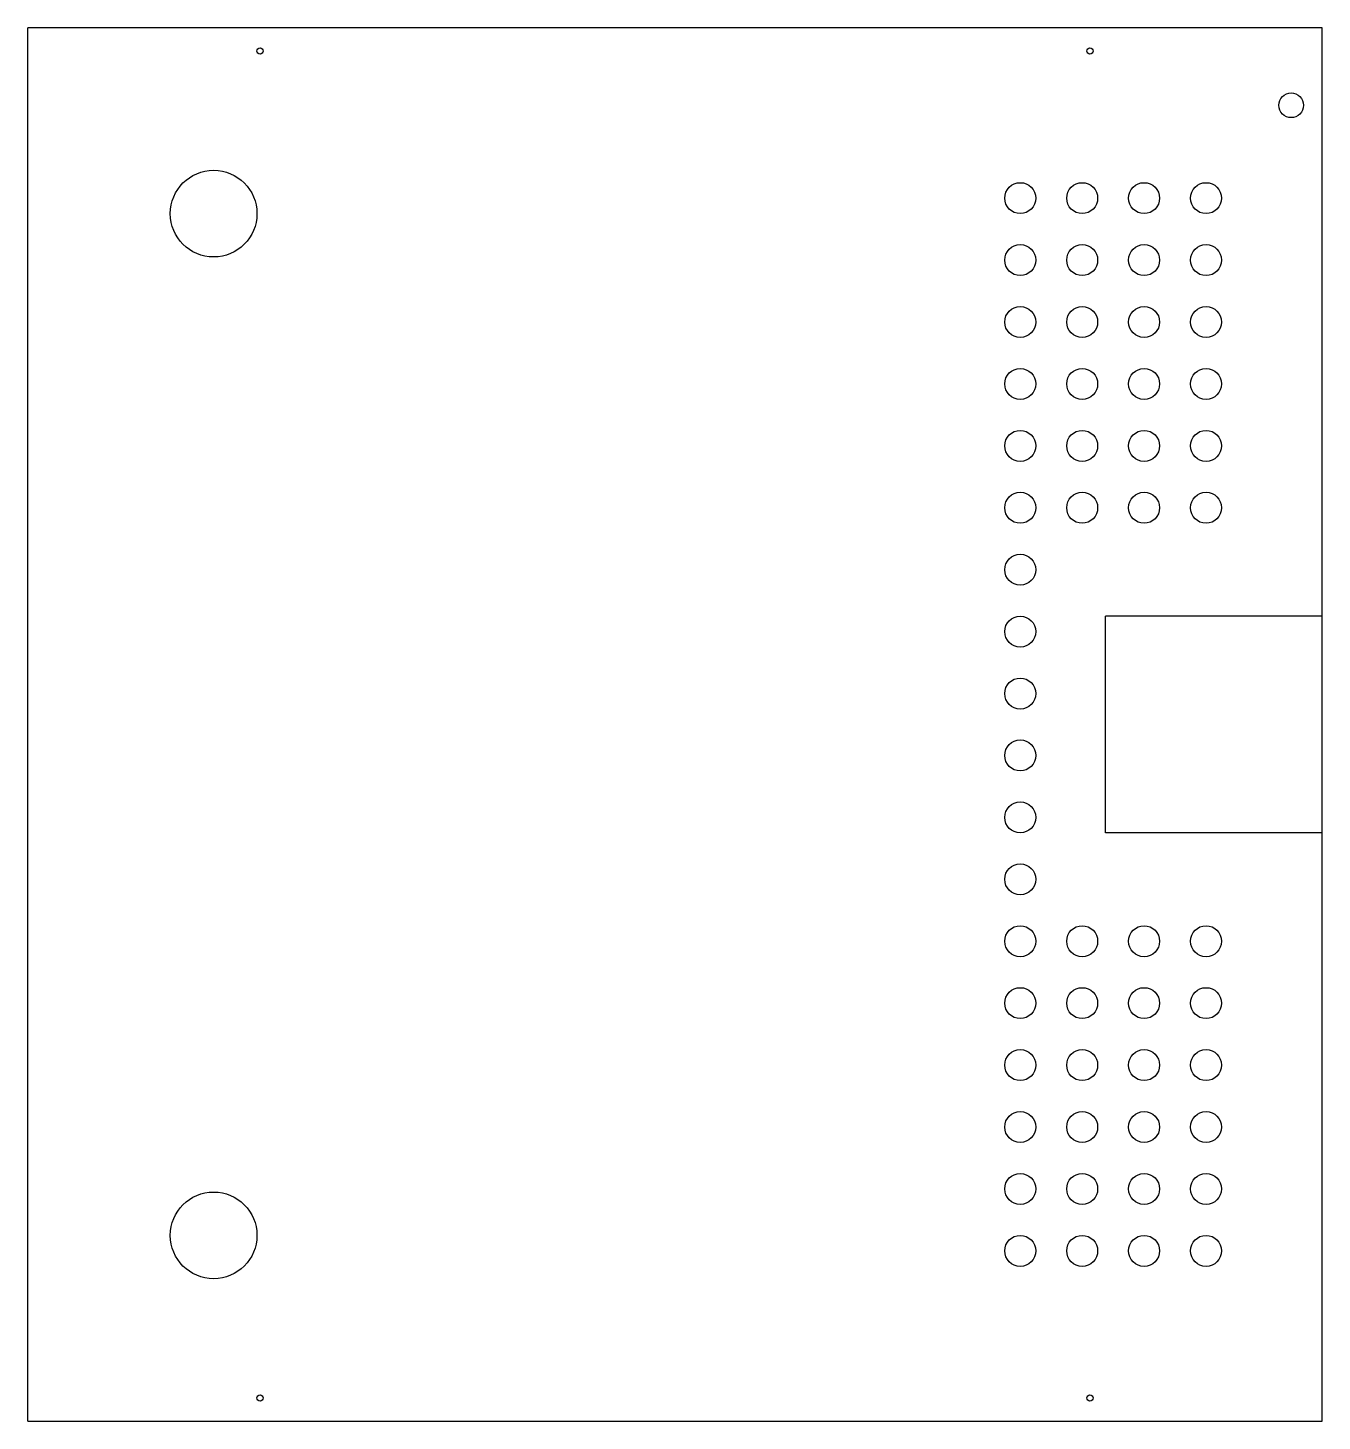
# Model space of a CAD drawing. Header units: millimetres. Extents: x 802 to 1220, y 435 to 885.
import ezdxf

# ---------------------------------------------------------------- set-up
doc = ezdxf.new("R2010")
doc.units = ezdxf.units.MM
doc.layers.add('BLOCK_back_panel', color=7, linetype='CONTINUOUS')

msp = doc.modelspace()

# ---------------------------------------------------------------- linework, layer by layer
at = {"layer": 'BLOCK_back_panel'}
for p, q in [((1220, 885.41), (802, 885.41)), ((802, 435.41), (802, 885.41)), ((1220, 435.41), (1220, 885.41)), ((1220, 695.41), (1150, 695.41)), ((1150, 625.41), (1150, 695.41)), ((1220, 625.41), (1150, 625.41)), ((802, 435.41), (1220, 435.41))]:
    msp.add_line(p, q, dxfattribs=at)
for centre, radius in [((877, 877.91), 1), ((1145, 877.91), 1), ((1210, 860.41), 4), ((862, 825.41), 14), ((1122.5, 830.41), 5), ((1142.5, 830.41), 5), ((1162.5, 830.41), 5), ((1182.5, 830.41), 5), ((1122.5, 810.41), 5), ((1142.5, 810.41), 5), ((1162.5, 810.41), 5), ((1182.5, 810.41), 5), ((1122.5, 790.41), 5), ((1142.5, 790.41), 5), ((1162.5, 790.41), 5), ((1182.5, 790.41), 5), ((1122.5, 770.41), 5), ((1142.5, 770.41), 5), ((1162.5, 770.41), 5), ((1182.5, 770.41), 5), ((1122.5, 750.41), 5), ((1142.5, 750.41), 5), ((1162.5, 750.41), 5), ((1182.5, 750.41), 5), ((1122.5, 730.41), 5), ((1142.5, 730.41), 5), ((1162.5, 730.41), 5), ((1182.5, 730.41), 5), ((1122.5, 710.41), 5), ((1122.5, 690.41), 5), ((1122.5, 670.41), 5), ((1122.5, 650.41), 5), ((1122.5, 630.41), 5), ((1122.5, 610.41), 5), ((1122.5, 590.41), 5), ((1142.5, 590.41), 5), ((1162.5, 590.41), 5), ((1182.5, 590.41), 5), ((1122.5, 570.41), 5), ((1142.5, 570.41), 5), ((1162.5, 570.41), 5), ((1182.5, 570.41), 5), ((1122.5, 550.41), 5), ((1142.5, 550.41), 5), ((1162.5, 550.41), 5), ((1182.5, 550.41), 5), ((1122.5, 530.41), 5), ((1142.5, 530.41), 5), ((1162.5, 530.41), 5), ((1182.5, 530.41), 5), ((1122.5, 510.41), 5), ((1142.5, 510.41), 5), ((1162.5, 510.41), 5), ((1182.5, 510.41), 5), ((862, 495.41), 14), ((1122.5, 490.41), 5), ((1142.5, 490.41), 5), ((1162.5, 490.41), 5), ((1182.5, 490.41), 5), ((877, 442.91), 1), ((1145, 442.91), 1)]:
    msp.add_circle(centre, radius, dxfattribs=at)

doc.saveas('drawing.dxf')
